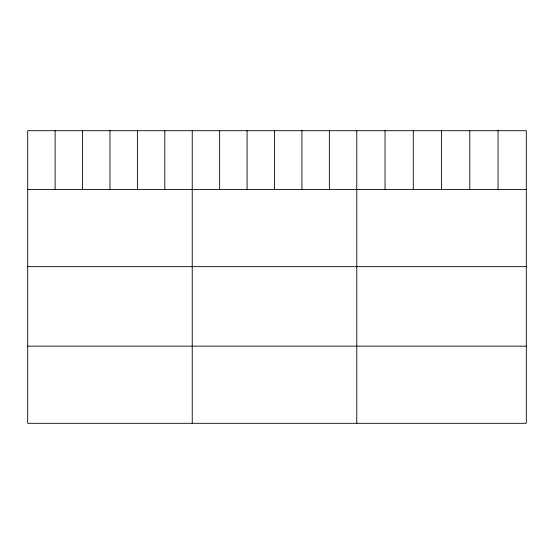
<?xml version="1.0" encoding="UTF-8"?>
<svg xmlns="http://www.w3.org/2000/svg" width="554" height="554" viewBox="0 0 554 554"><rect width="100%" height="100%" fill="white"/><g stroke="black" fill="none" stroke-linecap="round" stroke-linejoin="round"><path stroke-width="0.83" d="M526.3 189.51L526.3 423.304L27.7 423.304L27.7 130.696L526.3 130.696L526.3 189.51L27.7 189.51M27.7 266.661L526.3 266.661M27.7 346.153L526.3 346.153M498.046 130.696L498.046 189.51M469.792 130.696L469.792 189.51M441.538 130.696L441.538 189.51M413.284 130.696L413.284 189.51M385.03 130.696L385.03 189.51M356.776 130.696L356.776 423.304M329.353 130.696L329.353 189.51M301.93 130.696L301.93 189.51M274.507 130.696L274.507 189.51M247.084 130.696L247.084 189.51M219.661 130.696L219.661 189.51M192.238 130.696L192.238 423.304M164.815 130.696L164.815 189.51M137.392 130.696L137.392 189.51M109.969 130.696L109.969 189.51M82.546 130.696L82.546 189.51M55.123 130.696L55.123 189.51"/></g></svg>
